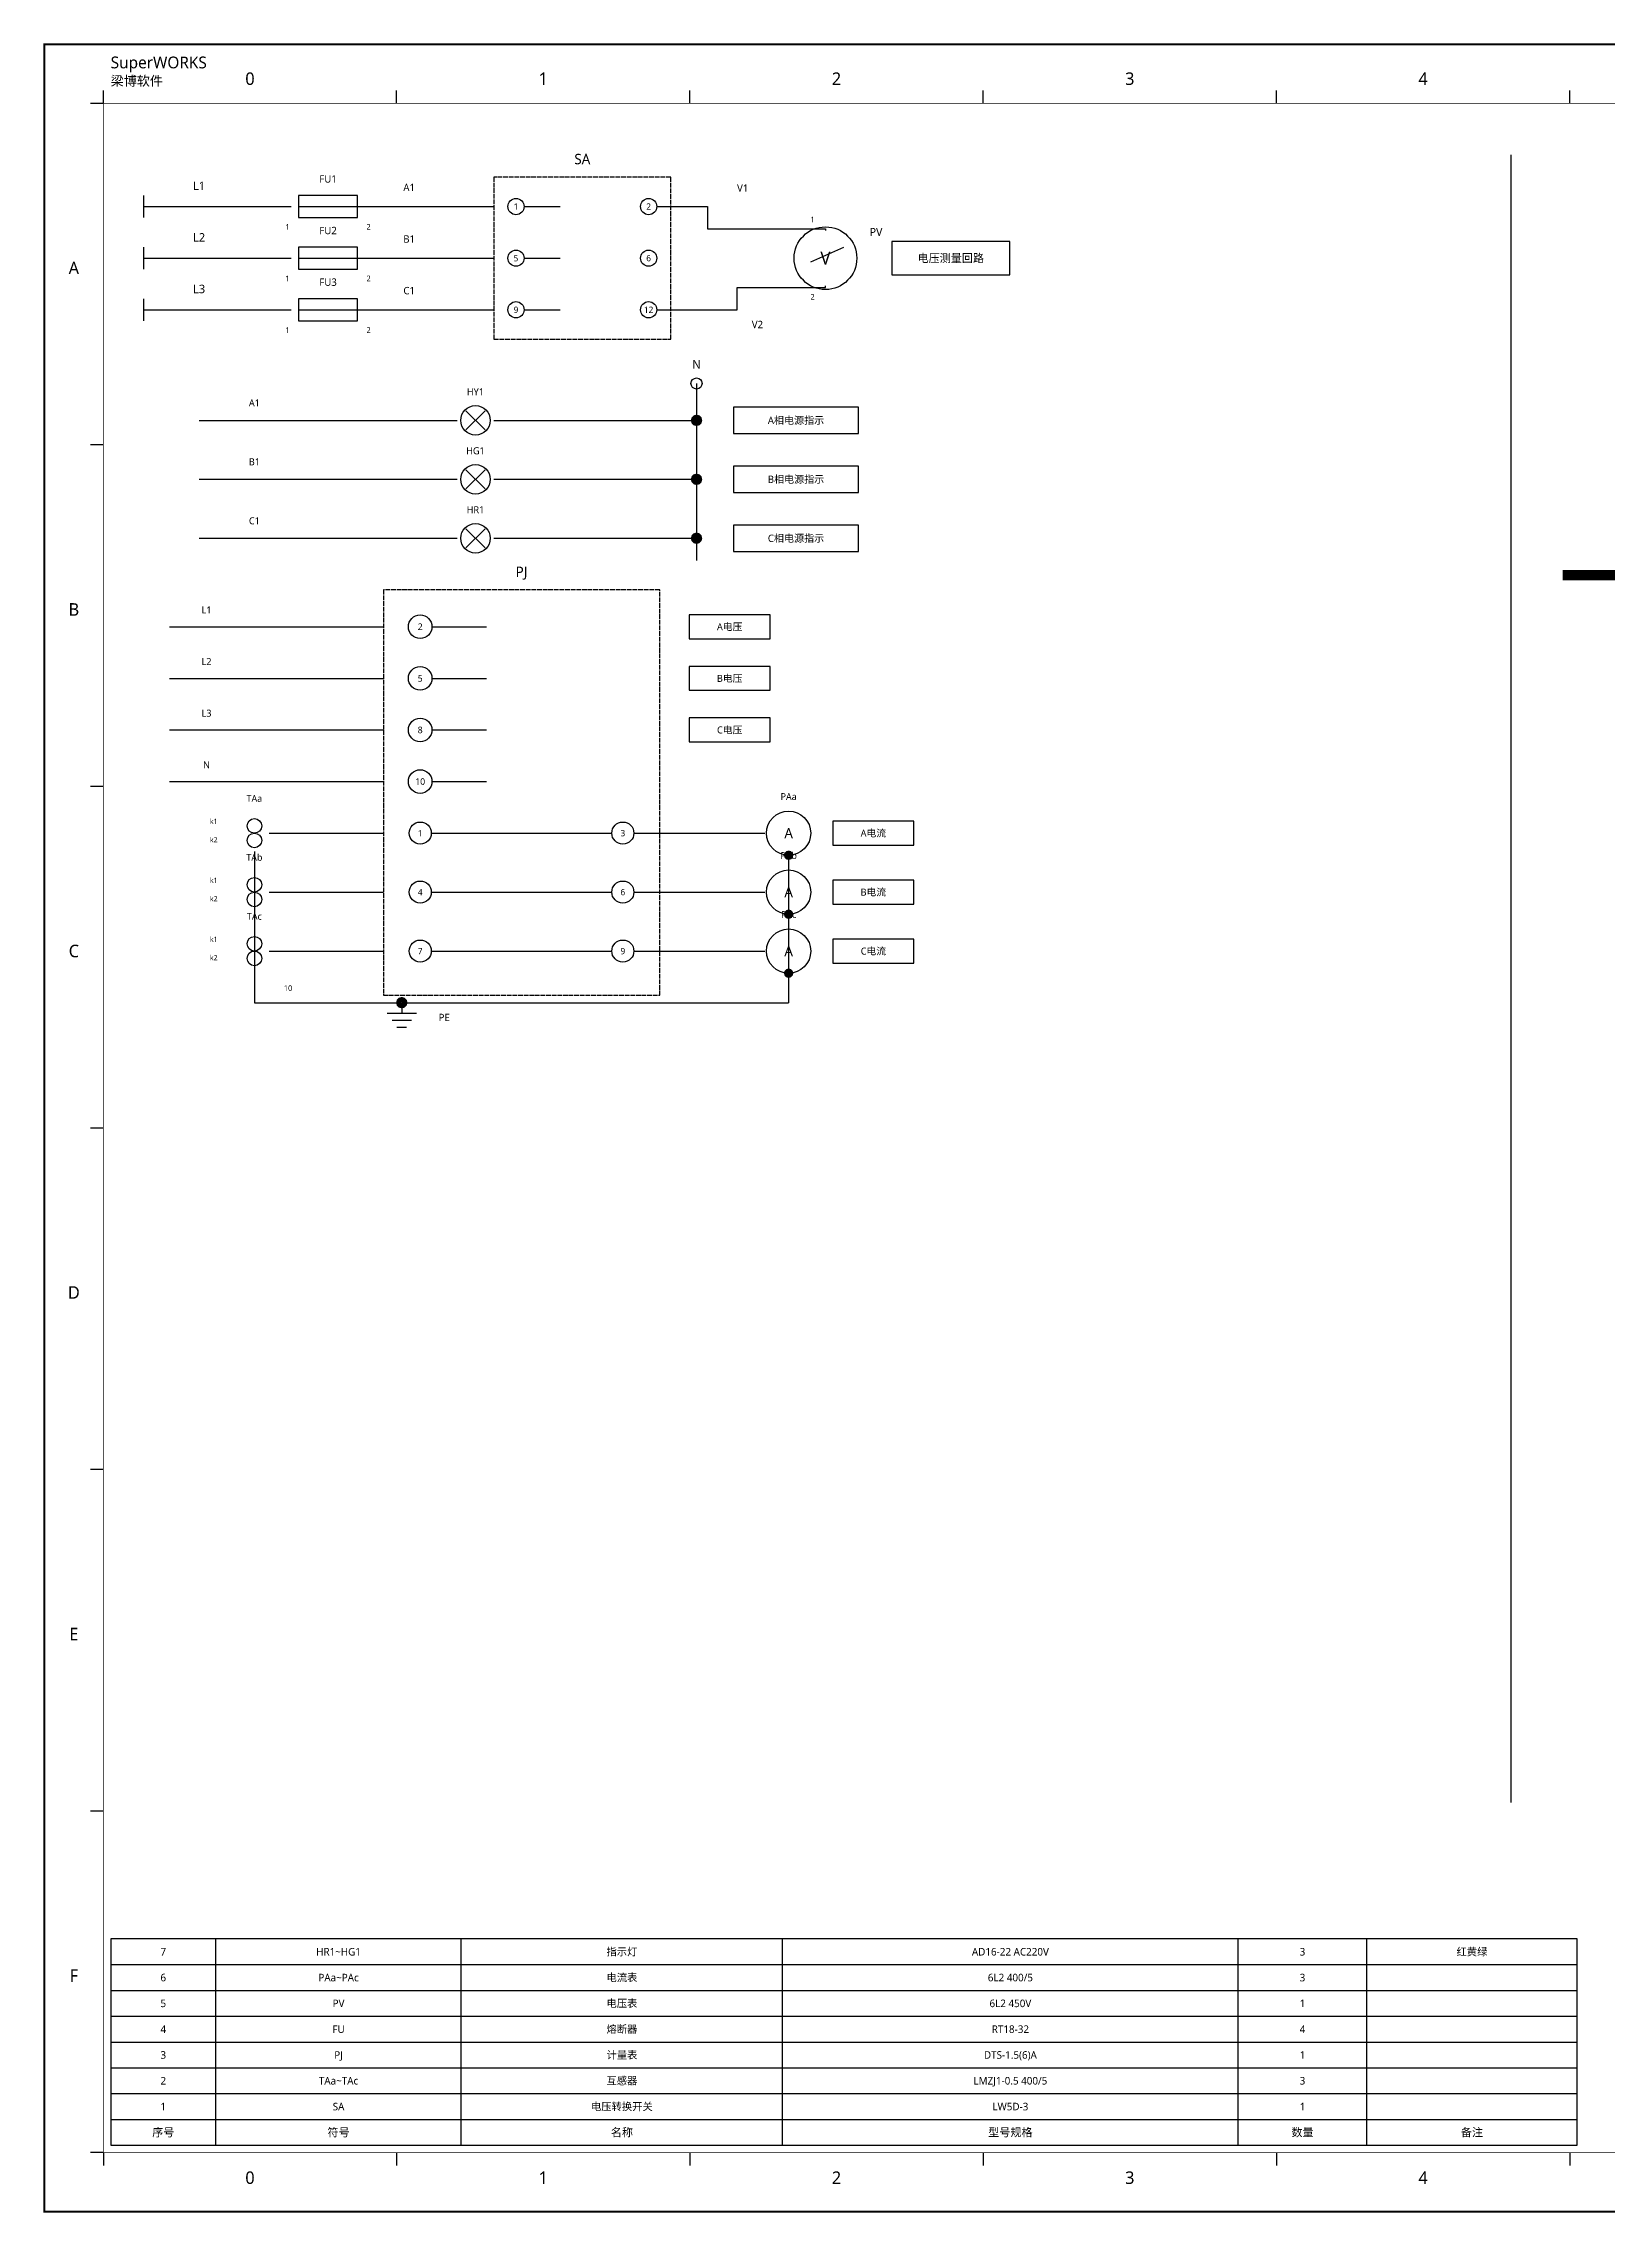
# Model space of a CAD drawing. Header units: millimetres. Extents: x 6 to 834, y 6 to 594.
# Drawn here: x 6 to 430, y 6 to 594 of the extents above; entities that cross this region are included whole.
import ezdxf
from ezdxf.enums import TextEntityAlignment as Align

# ---------------------------------------------------------------- set-up
doc = ezdxf.new("R2010")
doc.units = ezdxf.units.MM
doc.linetypes.add('DASHED', pattern=[1.524, 1.27, -0.254])
for name, color, linetype in [('BORDER', 7, 'Continuous'), ('BUSBAR', 7, 'Continuous'), ('DASHED', 7, 'Continuous'), ('GRID', 8, 'Continuous'), ('SYMBOLS', 7, 'Continuous'), ('TABLE', 7, 'Continuous'), ('TEXT', 7, 'Continuous'), ('TITLE', 7, 'Continuous'), ('WIRING', 7, 'Continuous')]:
    doc.layers.add(name, color=color, linetype=linetype)
doc.styles.add('CJK', font='NotoSansCJK-Regular.ttc')

msp = doc.modelspace()

# ---------------------------------------------------------------- linework, layer by layer
at = {"layer": 'BORDER'}
for points, const_width in [([(6, 6), (834, 6), (834, 594), (6, 594)], 0.55), ([(22, 22), (818, 22), (818, 578), (22, 578)], 0.25)]:
    msp.add_lwpolyline(points, close=True, dxfattribs=dict(at, const_width=const_width))
at = {"layer": 'BUSBAR', "const_width": 2.8}
msp.add_lwpolyline([(418.08, 450), (802, 450)], dxfattribs=at)
at = {"layer": 'DASHED', "linetype": 'DASHED'}
for points in [[(128, 514), (176, 514), (176, 558), (128, 558)], [(98, 336), (173, 336), (173, 446), (98, 446)]]:
    msp.add_lwpolyline(points, close=True, dxfattribs=at)
at = {"layer": 'GRID'}
for p, q in [((22, 578), (18.5, 578)), ((22, 578), (22, 581.5)), ((101.6, 578), (101.6, 581.5)), ((181.2, 578), (181.2, 581.5)), ((260.8, 578), (260.8, 581.5)), ((340.4, 578), (340.4, 581.5)), ((420, 578), (420, 581.5)), ((404.08, 117), (404.08, 564)), ((22, 485.33), (18.5, 485.33)), ((22, 392.67), (18.5, 392.67)), ((22, 300), (18.5, 300)), ((22, 207.33), (18.5, 207.33)), ((22, 114.67), (18.5, 114.67)), ((22, 22), (18.5, 22)), ((22, 22), (22, 18.5)), ((101.6, 22), (101.6, 18.5)), ((181.2, 22), (181.2, 18.5)), ((260.8, 22), (260.8, 18.5)), ((340.4, 22), (340.4, 18.5)), ((420, 22), (420, 18.5))]:
    msp.add_line(p, q, dxfattribs=at)
at = {"layer": 'SYMBOLS'}
for p, q in [((75, 550), (91, 550)), ((75, 536), (91, 536)), ((214, 535), (223, 539)), ((75, 522), (91, 522)), ((120.4, 489.4), (125.6, 494.6)), ((120.4, 494.6), (125.6, 489.4)), ((120.4, 473.4), (125.6, 478.6)), ((120.4, 478.6), (125.6, 473.4)), ((120.4, 457.4), (125.6, 462.6)), ((120.4, 462.6), (125.6, 457.4)), ((99, 331.2), (107, 331.2)), ((100.4, 329.3), (105.6, 329.3)), ((101.7, 327.4), (104.3, 327.4))]:
    msp.add_line(p, q, dxfattribs=at)
for points in [[(75, 547), (91, 547), (91, 553), (75, 553)], [(75, 533), (91, 533), (91, 539), (75, 539)], [(236, 531.5), (268, 531.5), (268, 540.5), (236, 540.5)], [(75, 519), (91, 519), (91, 525), (75, 525)], [(193, 488.4), (227, 488.4), (227, 495.6), (193, 495.6)], [(193, 472.4), (227, 472.4), (227, 479.6), (193, 479.6)], [(193, 456.4), (227, 456.4), (227, 463.6), (193, 463.6)], [(181, 432.75), (203, 432.75), (203, 439.25), (181, 439.25)], [(181, 418.75), (203, 418.75), (203, 425.25), (181, 425.25)], [(181, 404.75), (203, 404.75), (203, 411.25), (181, 411.25)], [(220, 376.75), (242, 376.75), (242, 383.25), (220, 383.25)], [(220, 360.75), (242, 360.75), (242, 367.25), (220, 367.25)], [(220, 344.75), (242, 344.75), (242, 351.25), (220, 351.25)], [(208, 334), (208, 334), (208, 334), (208, 334), (208, 334), (208, 334), (208, 334), (208, 334), (208, 334), (208, 334), (208, 334), (208, 334)], [(208, 334), (208, 334), (208, 334), (208, 334), (208, 334), (208, 334), (208, 334), (208, 334), (208, 334), (208, 334), (208, 334), (208, 334)]]:
    msp.add_lwpolyline(points, close=True, dxfattribs=at)
for points, const_width in [([(183.85, 492), (183.74, 492.43), (183.43, 492.74), (183, 492.85), (182.57, 492.74), (182.26, 492.43), (182.15, 492), (182.26, 491.57), (182.57, 491.26), (183, 491.15), (183.43, 491.26), (183.74, 491.57)], 1.36), ([(183.85, 476), (183.74, 476.43), (183.43, 476.74), (183, 476.85), (182.57, 476.74), (182.26, 476.43), (182.15, 476), (182.26, 475.57), (182.57, 475.26), (183, 475.15), (183.43, 475.26), (183.74, 475.57)], 1.36), ([(183.85, 460), (183.74, 460.43), (183.43, 460.74), (183, 460.85), (182.57, 460.74), (182.26, 460.43), (182.15, 460), (182.26, 459.57), (182.57, 459.26), (183, 459.15), (183.43, 459.26), (183.74, 459.57)], 1.36), ([(208.7, 374), (208.61, 374.35), (208.35, 374.61), (208, 374.7), (207.65, 374.61), (207.39, 374.35), (207.3, 374), (207.39, 373.65), (207.65, 373.39), (208, 373.3), (208.35, 373.39), (208.61, 373.65)], 1.12), ([(208.7, 358), (208.61, 358.35), (208.35, 358.61), (208, 358.7), (207.65, 358.61), (207.39, 358.35), (207.3, 358), (207.39, 357.65), (207.65, 357.39), (208, 357.3), (208.35, 357.39), (208.61, 357.65)], 1.12), ([(208.7, 342), (208.61, 342.35), (208.35, 342.61), (208, 342.7), (207.65, 342.61), (207.39, 342.35), (207.3, 342), (207.39, 341.65), (207.65, 341.39), (208, 341.3), (208.35, 341.39), (208.61, 341.65)], 1.12), ([(103.85, 334), (103.74, 334.43), (103.42, 334.74), (103, 334.85), (102.58, 334.74), (102.26, 334.43), (102.15, 334), (102.26, 333.57), (102.58, 333.26), (103, 333.15), (103.42, 333.26), (103.74, 333.57)], 1.36)]:
    msp.add_lwpolyline(points, close=True, dxfattribs=dict(at, const_width=const_width))
for centre, radius in [((134, 550), 2.2), ((170, 550), 2.2), ((218, 536), 8.5), ((134, 536), 2.2), ((170, 536), 2.2), ((134, 522), 2.2), ((170, 522), 2.2), ((183, 502), 1.5), ((123, 492), 4), ((183, 492), 0.85), ((123, 476), 4), ((183, 476), 0.85), ((123, 460), 4), ((183, 460), 0.85), ((108, 436), 3.2), ((108, 422), 3.2), ((108, 408), 3.2), ((108, 394), 3.2), ((63, 381.98), 1.98), ((108, 380), 3), ((163, 380), 3), ((208, 380), 6), ((63, 378.02), 1.98), ((208, 374), 0.7), ((63, 365.98), 1.98), ((108, 364), 3), ((163, 364), 3), ((208, 364), 6), ((63, 362.02), 1.98), ((208, 348), 6), ((208, 358), 0.7), ((63, 349.98), 1.98), ((63, 346.02), 1.98), ((108, 348), 3), ((163, 348), 3), ((208, 342), 0.7), ((103, 334), 0.85), ((208, 334), 0), ((208, 334), 0)]:
    msp.add_circle(centre, radius, dxfattribs=at)
at = {"layer": 'TABLE'}
for p, q in [((52.54, 24), (52.54, 80)), ((119.14, 24), (119.14, 80)), ((206.35, 24), (206.35, 80)), ((330.03, 24), (330.03, 80)), ((364.92, 24), (364.92, 80)), ((24, 73), (422, 73)), ((24, 66), (422, 66)), ((24, 59), (422, 59)), ((24, 52), (422, 52)), ((24, 45), (422, 45)), ((24, 38), (422, 38)), ((24, 31), (422, 31))]:
    msp.add_line(p, q, dxfattribs=at)
msp.add_lwpolyline([(24, 24), (422, 24), (422, 80), (24, 80)], close=True, dxfattribs=at)
at = {"layer": 'WIRING'}
for p, q in [((33, 547), (33, 553)), ((33, 550), (73, 550)), ((91, 550), (128, 550)), ((136.2, 550), (146, 550)), ((172.2, 550), (186, 550)), ((186, 550), (186, 544)), ((186, 544), (218, 544)), ((218, 544), (218, 543.5)), ((33, 533), (33, 539)), ((33, 536), (73, 536)), ((91, 536), (128, 536)), ((136.2, 536), (146, 536)), ((33, 519), (33, 525)), ((194, 522), (194, 528)), ((194, 528), (218, 528)), ((218, 528), (218, 528.5)), ((33, 522), (73, 522)), ((91, 522), (128, 522)), ((136.2, 522), (146, 522)), ((172.2, 522), (194, 522)), ((183, 502), (183, 454)), ((48, 492), (118, 492)), ((128, 492), (183, 492)), ((48, 476), (118, 476)), ((128, 476), (183, 476)), ((48, 460), (118, 460)), ((128, 460), (183, 460)), ((40, 436), (98, 436)), ((111.2, 436), (126, 436)), ((40, 422), (98, 422)), ((111.2, 422), (126, 422)), ((40, 408), (98, 408)), ((111.2, 408), (126, 408)), ((40, 394), (98, 394)), ((111.2, 394), (126, 394)), ((67, 380), (98, 380)), ((111, 380), (160, 380)), ((166, 380), (201.5, 380)), ((63, 375), (63, 334)), ((208, 374), (208, 370)), ((208, 374), (208, 334)), ((208, 374), (208, 334)), ((67, 364), (98, 364)), ((111, 364), (160, 364)), ((166, 364), (201.5, 364)), ((63, 359), (63, 334)), ((208, 358), (208, 354)), ((208, 358), (208, 334)), ((67, 348), (98, 348)), ((111, 348), (160, 348)), ((166, 348), (201.5, 348)), ((63, 343), (63, 334)), ((208, 342), (208, 338)), ((208, 342), (208, 334)), ((63, 334), (208, 334)), ((103, 334), (103, 331.2))]:
    msp.add_line(p, q, dxfattribs=at)

# ---------------------------------------------------------------- texts
at = {"layer": 'GRID', "style": 'CJK'}
for s, p in [('0', (61.8, 583)), ('1', (141.4, 583)), ('2', (221, 583)), ('3', (300.6, 583)), ('4', (380.2, 583)), ('A', (14, 531.67)), ('B', (14, 439)), ('C', (14, 346.33)), ('D', (14, 253.67)), ('E', (14, 161)), ('F', (14, 68.33)), ('0', (61.8, 13.5)), ('1', (141.4, 13.5)), ('2', (221, 13.5)), ('3', (300.6, 13.5)), ('4', (380.2, 13.5))]:
    msp.add_text(s, height=3.4, dxfattribs=at).set_placement(p, align=Align.CENTER)
at = {"layer": 'TABLE', "style": 'CJK'}
for s, height, p in [('7', 2.05, (38.27, 76.5)), ('HR1~HG1', 2.05, (85.84, 76.5)), ('指示灯', 2.05, (162.75, 76.5)), ('AD16-22 AC220V', 2.05, (268.19, 76.5)), ('3', 2.05, (347.47, 76.5)), ('红黄绿', 2.05, (393.46, 76.5)), ('电流表', 2.05, (162.75, 69.5)), ('6', 2.05, (38.27, 69.5)), ('PAa~PAc', 2.05, (85.84, 69.5)), ('6L2 400/5', 2.05, (268.19, 69.5)), ('3', 2.05, (347.47, 69.5)), ('5', 2.05, (38.27, 62.5)), ('PV', 2.05, (85.84, 62.5)), ('电压表', 2.05, (162.75, 62.5)), ('6L2 450V', 2.05, (268.19, 62.5)), ('1', 2.05, (347.47, 62.5)), ('4', 2.05, (38.27, 55.5)), ('FU', 2.05, (85.84, 55.5)), ('熔断器', 2.05, (162.75, 55.5)), ('RT18-32', 2.05, (268.19, 55.5)), ('4', 2.05, (347.47, 55.5)), ('3', 2.05, (38.27, 48.5)), ('PJ', 2.05, (85.84, 48.5)), ('计量表', 2.05, (162.75, 48.5)), ('DTS-1.5(6)A', 2.05, (268.19, 48.5)), ('1', 2.05, (347.47, 48.5)), ('2', 2.05, (38.27, 41.5)), ('TAa~TAc', 2.05, (85.84, 41.5)), ('互感器', 2.05, (162.75, 41.5)), ('LMZJ1-0.5 400/5', 2.05, (268.19, 41.5)), ('3', 2.05, (347.47, 41.5)), ('1', 2.05, (38.27, 34.5)), ('SA', 2.05, (85.84, 34.5)), ('电压转换开关', 2.05, (162.75, 34.5)), ('LW5D-3', 2.05, (268.19, 34.5)), ('1', 2.05, (347.47, 34.5)), ('序号', 2.2, (38.27, 27.5)), ('符号', 2.2, (85.84, 27.5)), ('名称', 2.2, (162.75, 27.5)), ('型号规格', 2.2, (268.19, 27.5)), ('数量', 2.2, (347.47, 27.5)), ('备注', 2.2, (393.46, 27.5))]:
    msp.add_text(s, height=height, dxfattribs=at).set_placement(p, align=Align.MIDDLE_CENTER)
at = {"layer": 'TEXT', "style": 'CJK'}
for s, height, p in [('SA', 2.8, (152, 561.5)), ('L1', 2.3, (48, 554.5)), ('FU1', 2, (83, 556.5)), ('A1', 2, (105, 554.2)), ('L2', 2.3, (48, 540.5)), ('FU2', 2, (83, 542.5)), ('B1', 2, (105, 540.2)), ('FU3', 2, (83, 528.5)), ('L3', 2.3, (48, 526.5)), ('C1', 2, (105, 526.2)), ('N', 2.4, (183, 506)), ('HY1', 1.9, (123, 498.8)), ('A1', 1.9, (63, 495.8)), ('HG1', 1.9, (123, 482.8)), ('B1', 1.9, (63, 479.8)), ('C1', 1.9, (63, 463.8)), ('HR1', 1.9, (123, 466.8)), ('PJ', 2.8, (135.5, 449.5)), ('L1', 1.9, (50, 439.6)), ('L2', 1.9, (50, 425.6)), ('L3', 1.9, (50, 411.6)), ('N', 1.9, (50, 397.6)), ('TAa', 1.85, (63, 388.5)), ('PAa', 1.85, (208, 389)), ('TAb', 1.85, (63, 372.5)), ('PAb', 1.85, (208, 373)), ('TAc', 1.85, (63, 356.5)), ('PAc', 1.85, (208, 357))]:
    msp.add_text(s, height=height, dxfattribs=at).set_placement(p, align=Align.CENTER)
for s, height, p in [('V1', 2, (194, 554)), ('PV', 2.2, (230, 542)), ('V2', 2, (198, 517)), ('10', 1.5, (71, 337.2)), ('PE', 2, (113, 329))]:
    msp.add_text(s, height=height, dxfattribs=at).set_placement(p)
for s, height, p in [('1', 1.7, (134, 550)), ('2', 1.7, (170, 550)), ('1', 1.55, (72, 544.5)), ('2', 1.55, (94, 544.5)), ('1', 1.5, (214.5, 546.5)), ('5', 1.7, (134, 536)), ('6', 1.7, (170, 536)), ('V', 3.5, (218, 536)), ('电压测量回路', 2.2, (252, 536)), ('1', 1.55, (72, 530.5)), ('2', 1.55, (94, 530.5)), ('2', 1.5, (214.5, 525.5)), ('9', 1.7, (134, 522)), ('12', 1.7, (170, 522)), ('1', 1.55, (72, 516.5)), ('2', 1.55, (94, 516.5)), ('A相电源指示', 2, (210, 492)), ('B相电源指示', 2, (210, 476)), ('C相电源指示', 2, (210, 460)), ('2', 1.8, (108, 436)), ('A电压', 1.9, (192, 436)), ('5', 1.8, (108, 422)), ('B电压', 1.9, (192, 422)), ('8', 1.8, (108, 408)), ('C电压', 1.9, (192, 408)), ('10', 1.8, (108, 394)), ('1', 1.7, (108, 380)), ('3', 1.7, (163, 380)), ('A', 2.8, (208, 380)), ('A电流', 1.9, (231, 380)), ('A', 2.8, (208, 364)), ('B电流', 1.9, (231, 364)), ('4', 1.7, (108, 364)), ('6', 1.7, (163, 364)), ('7', 1.7, (108, 348)), ('9', 1.7, (163, 348)), ('A', 2.8, (208, 348)), ('C电流', 1.9, (231, 348))]:
    msp.add_text(s, height=height, dxfattribs=at).set_placement(p, align=Align.MIDDLE_CENTER)
for s, p in [('k1', (53, 382.5)), ('k2', (53, 377.5)), ('k1', (53, 366.5)), ('k2', (53, 361.5)), ('k1', (53, 350.5)), ('k2', (53, 345.5))]:
    msp.add_text(s, height=1.4, dxfattribs=at).set_placement(p, align=Align.RIGHT)
at = {"layer": 'TITLE', "style": 'CJK'}
for s, height, p in [('SuperWORKS', 3.2, (24, 587.5)), ('梁博软件', 2.6, (24, 582.8))]:
    msp.add_text(s, height=height, dxfattribs=at).set_placement(p)

doc.saveas('drawing.dxf')
